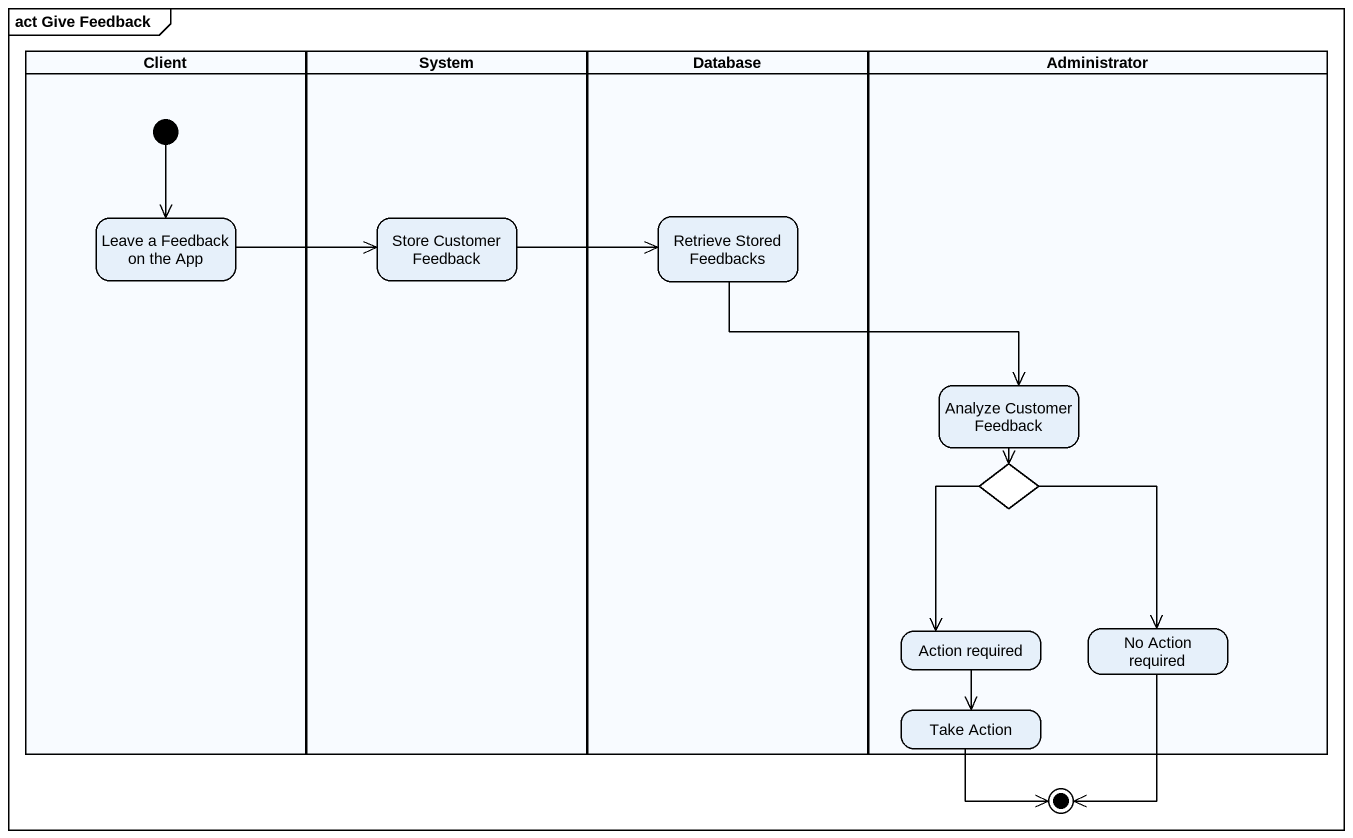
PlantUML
@startuml
mainframe act Give Feedback
hide empty description
state Client <<partition>> {
  state "Leave a Feedback on the App" as Leave_a_Feedback_on_the_App
  [*] --> Leave_a_Feedback_on_the_App
}
state System <<partition>> {
  state "Store Customer Feedback" as Store_Customer_Feedback
}
state "Database" as Database_ <<partition>> {
  state "Retrieve Stored Feedbacks" as Retrieve_Stored_Feedbacks
}
state Administrator <<partition>> {
  state "Analyze Customer Feedback" as Analyze_Customer_Feedback
  state choice1 <<choice>>
  state "Action required" as Action_required
  state "No Action required" as No_Action_required
  state "Take Action" as Take_Action
}
state final1 <<end>>
Leave_a_Feedback_on_the_App -right-> Store_Customer_Feedback
Store_Customer_Feedback -right-> Retrieve_Stored_Feedbacks
Retrieve_Stored_Feedbacks -right-> Analyze_Customer_Feedback
Analyze_Customer_Feedback --> choice1
choice1 --> Action_required
choice1 --> No_Action_required
Action_required --> Take_Action
No_Action_required --> final1
Take_Action --> final1
@enduml
